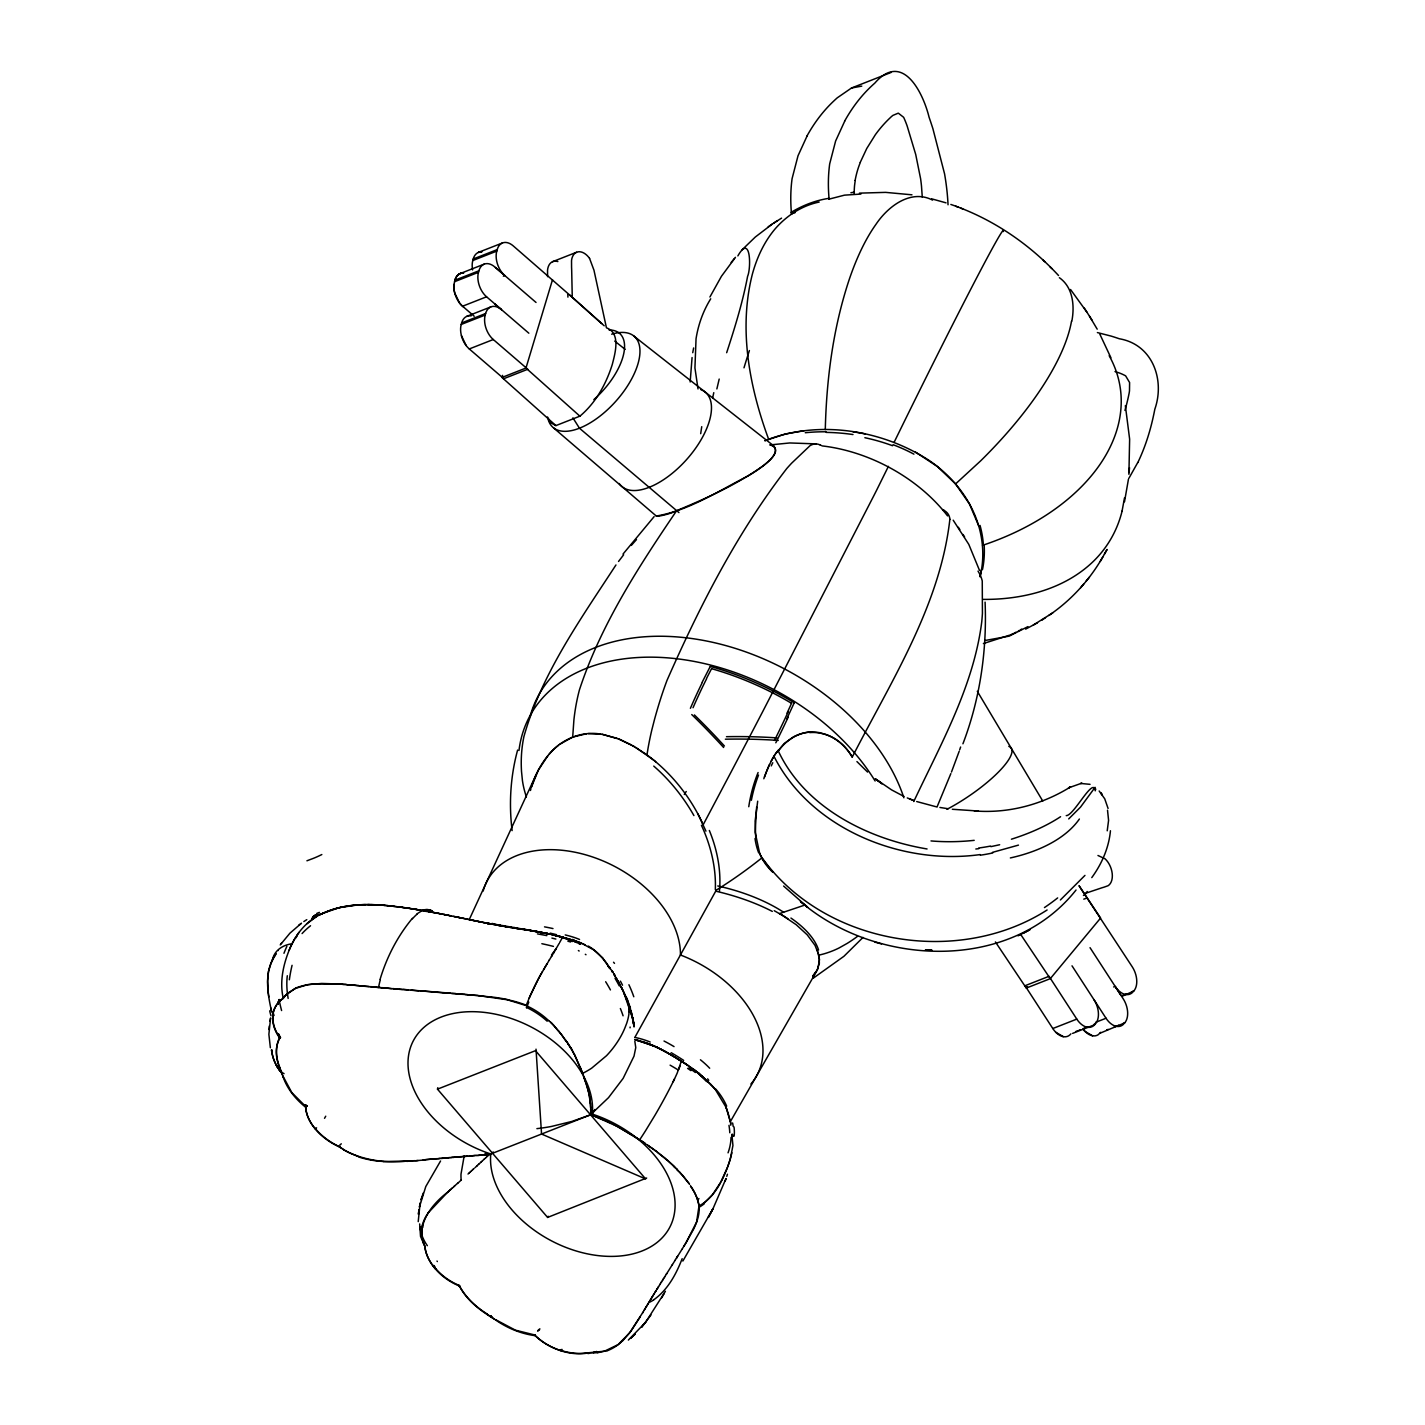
<?xml version="1.0" encoding="UTF-8"?>
<svg xmlns="http://www.w3.org/2000/svg" width="1425" height="1425" viewBox="0 0 1425 1425"><rect width="100%" height="100%" fill="white"/><g stroke="black" fill="none" stroke-linecap="round" stroke-linejoin="round"><path stroke-width="1.5" d="M854.163 194.156L854.198 192.143A82.525 52.012 68.6 0 1 854.555 185.553L855.214 180.476M275.631 954.465C263.892 970.977 267.33 992.37 271.445 1010.824M267.615 980.614L268.488 971.316L271.302 962.498M634.837 1041.265L635.764 1047.624L634 1056.174L623.135 1078.387L608.511 1097.66L590.591 1114.688L590.787 1110.324M559.9 744.206L572.69 737.081L573.919 719.821A213.287 134.413 68.6 0 1 579.476 689.736C600.744 624.969 638.596 566.758 676.661 510.649C706.942 498.073 737.277 484.447 763.978 465.191C768.948 461.094 779.635 452.794 773.579 445.758L633.644 335.89M590.752 1113.174L590.645 1109.131M825.289 429.62C826.5 378.516 833.233 327.144 849.549 278.552A192.767 73.708 -85.2 0 1 875.947 224.366C887.757 206.643 910.7 188.741 932.573 200.106M690.163 381.989L692.069 357.55M269.948 1021.298L270.607 1017.913L268.88 1034.336L270.376 1047.767M590.752 1113.602L590.591 1114.582M1128.903 474.311L1129.633 439.167L1125.358 405.644M731.702 1136.562L731.88 1134.389L732.931 1145.504L730.295 1159.148M731.844 1135.191L731.738 1136.384M582.736 1073.969L582.7 1073.328A53.081 31.101 -20.6 0 0 591.66 1068.162L606.48 1055.729A96.366 56.466 -20.6 0 0 611.343 1050.243L612.483 1048.836A119.789 70.199 -20.6 0 0 625.593 1026.143L626.697 1023.293A106.911 62.664 -20.6 0 0 628.799 1014.849L629.209 1010.788A80.797 47.363 -20.6 0 0 629.227 1008.134L627.338 999.513A51.442 30.157 -20.6 0 0 625.735 996.681L621.621 987.757M419.662 1223.933L420.535 1236.419L424.953 1246.465M421.747 1229.668L422.21 1238.004M268.987 1029.527L269.272 1026.071M1129.063 472.548L1129.526 467.667M1071.849 321.124C1074.753 305.93 1073.096 287.333 1059.381 277.715M981.576 569.288C981.006 573.099 978.886 581.382 980.756 573.598C983.784 559.615 983.339 544.991 980.062 531.098C973.222 502.134 953.806 477.268 929.474 460.667C881.986 429.62 818.217 419.449 764.762 440.752L785.353 433.966L804.003 430.742M1128.44 479.245L1124.503 501.796M674.488 1078.957L673.241 1081.539L674.488 1078.957A108.567 11.899 -56.8 0 0 677.249 1072.954L681.043 1062.035A51.442 5.629 -56.8 0 0 680.99 1061.037L683.216 1062.337M474.24 316.261L462.573 306.215A18.721 11.792 68.6 0 1 459.42 302.812L454.718 292.944A18.293 11.525 68.6 0 1 453.987 284.466L454.931 280.208A18.24 11.489 68.6 0 1 457.211 275.72L459.028 274.152A18.062 11.382 68.6 0 1 462.413 273.048L463.659 273.048A18.276 11.525 68.6 0 0 454.931 280.208L478.907 270.786A18.276 11.525 68.6 0 1 494.849 266.992L536.032 302.456M756.639 806.978L755.161 832.307L759.668 853.45M1122.081 511.023L1124.503 497.859M692.746 352.688L693.637 347.949M757.69 801.188L755.108 821.156L755.767 838.345M1107.225 830.811L1108.579 820.355L1107.528 810.219M419.965 1204.41L418.22 1221.635M420.375 1202.522L419.413 1207.028L425.79 1186.544L440.557 1161.001M731.916 1152.772C726.91 1172.561 716.704 1196.804 698.962 1205.942A56.555 37.994 27.9 0 0 690.43 1186.045M716.864 388.936L719.197 379.05M646.665 1178.012L547.61 1217.431L437.475 1089.163L437.813 1087.702M517.613 750.067C510.488 776.215 508.778 803.736 512.127 830.615M277.75 1004.215L279.086 999.798M277.786 1004.055L279.193 999.459M472.601 269.948A18.276 11.525 68.6 0 1 472.797 260.526L473.617 257.782A18.204 11.471 68.6 0 1 481.899 251.869L478.373 252.403L502.366 242.998M501.564 309.724A18.276 11.525 68.6 0 0 485.622 313.518L485.212 315.032A18.276 11.525 68.6 0 0 493.282 339.524L527.802 369.253L503.809 378.676L469.288 348.947A18.276 11.525 68.6 0 1 461.219 324.455L461.647 322.941A18.276 11.525 68.6 0 1 471.194 315.887M528.835 333.201L486.566 296.792A18.276 11.525 68.6 0 1 478.479 272.3L478.907 270.786M503.346 276.183L504.842 275.595A18.276 11.525 68.6 0 1 496.773 251.103L497.2 249.607A18.276 11.525 68.6 0 1 513.125 245.795L570.926 296.115M380.048 979.474C386.656 957.279 397.557 936.154 412.395 918.341M530.456 790.483L530.973 788.631M278 1003.342L279.068 999.869M422.067 1196.501L421.052 1199.939L423.189 1193.117M502.063 377.18L502.615 375.363M526.057 367.757L552.508 279.71M464.176 1155.924L461.005 1174.111A52.832 38.76 42.6 0 0 461.166 1179.918M531.365 787.259L538.294 770.212L547.93 755.642M730.045 1160.021L727.854 1166.452M726.661 352.705C734.855 327.59 742.692 302.278 747.608 276.29C751.207 268.256 750.904 232.988 737.865 255.912M726.786 1176.355L727.445 1174.236M531.525 786.76C536.459 770.818 545.312 755.678 558.547 745.239M682.842 1261.072L713.052 1208.596L726.055 1178.493M725.165 1181.129L725.895 1178.992M536.014 1049.156L541.553 1134.051L645.632 1178.938L535.497 1050.67L437.475 1089.163M572.725 941.533L560.203 936.546M959.666 749.835L960.628 747.021M763.818 778.762L766.686 771.067M962.926 743.797C980.133 698.731 987.08 650.21 985.085 602.116M680.01 1066.06L679.707 1066.915A82.472 9.031 -56.8 0 1 678.585 1069.765M959.203 751.242L951.472 772.065M312.271 918.377L312.805 917.237M764.423 777.07L764.958 775.538M682.165 1258.685C676.109 1274.324 667.613 1290.106 653.576 1299.903M765.296 774.666L768.752 766.187M727.516 1167.342L721.014 1181.574M482.63 996.182L507.371 999.78A72.924 49.554 27.3 0 1 526.288 1005.248L529.922 996.378M860.255 162.361L866.756 148.503L875.36 134.716A240.611 151.638 68.6 0 1 890.233 117.741L891.177 116.832A61.845 38.974 68.6 0 1 892.958 115.372L898.302 113.145L903.575 117.26A2.886 1.817 68.6 0 1 903.877 117.83L903.931 117.937A67.385 42.483 68.6 0 1 907.119 125.881L915.723 154.488L920.603 178.731A136.942 86.302 68.6 0 1 921.494 186.105L922.278 197.113M950.849 773.632L936.955 807.156M312.128 918.876L314.604 915.509L322.976 913.354M289.15 950.226C295.349 934.141 307.355 919.588 323.6 913.069A100.534 94.994 76.9 0 1 334.964 908.776L341.519 907.137M767.077 770.088L769.5 764.548M529.209 998.052L534.874 985.637M817.808 968.84L819.517 959.613L817.255 949.923M530.278 995.541L539.469 976.837M290.771 946.414C283.682 962.463 279.229 981.077 283.254 998.284A49.127 33.381 27.3 0 0 272.709 1015.829M794.331 702.561L786.903 718.663M492.533 1153.288L493.175 1151.917M791.641 703.113L787.01 713.177M469.662 918.697L536.334 774.185M290.932 946.075L295.135 938.131M769.144 765.35L772.76 758.243M562.038 938.273L562.572 937.205A64.909 6.537 -44.9 0 1 563.338 936.902M547.61 1217.431L548.18 1216.237M709.917 297.006L721.442 276.29L735.442 257.319M1137.756 462.519L1128.921 478.248M702.187 682.201L710.363 666.223M272.228 960.503L272.87 959.274M535.283 984.8L537.599 980.311M706.515 678.46L711.645 668.485M817.522 969.481L812.66 976.268M913.763 801.545C940.945 743.814 973.685 686.031 981.754 621.799A570.855 365.619 -12.1 0 0 982.431 613.32L982.253 580.973A72.372 46.348 -12.1 0 0 978.013 571.158M279.852 1038.095C273.814 1048.836 276.45 1061.963 281.544 1072.491M771.121 761.288L771.798 759.97M538.027 979.492L541.286 973.596M807.084 135.963L798.018 155.77L792.086 178.642A132.703 83.63 68.6 0 0 791.498 213.928M844.687 121.214L835.62 141.022L829.688 163.875A132.703 83.63 68.6 0 0 829.101 199.162M273.226 958.615L276.236 953.539M772.154 759.329L774.666 755.072M716.33 890.055L634.731 1037.632M539.826 976.178L549.391 959.88M561.877 938.541L559.58 942.638M592.301 1114.118A98.004 66.583 27.3 0 0 508.119 1017.468A98.004 66.583 27.3 0 0 408.405 1056.62A98.004 66.583 27.3 0 0 490.788 1153.983A98.004 66.583 27.3 0 0 574.988 1250.616A98.004 66.583 27.3 0 0 674.684 1211.482A98.004 66.583 27.3 0 0 592.301 1114.118L594.884 1109.487M720.427 1182.643L712.464 1194.791L703.879 1203.359M559.081 943.528L555.394 949.941M1048.836 615.475C1070.977 600.424 1089.573 580.153 1102.843 556.89M1104.464 554.076L1107.065 549.48L1100.242 561.486M541.642 972.954L542.373 971.69M628.372 1340.07L645.614 1322.293L665.404 1291.299M484.714 1154.945L489.238 1154.588L590.573 1114.795L592.07 1112.195M730.669 1121.083L817.006 970.496L819.357 963.247L819.09 955.961M772.884 758.029L775.895 753.202A66.69 55.557 84.8 0 1 778.103 750.458M661.699 1297.783L664.317 1293.205M556.356 948.32L553.452 953.2M543.513 969.695L544.101 968.679M544.528 967.967L545.864 965.722M642.568 1312.924L644.438 1309.789M642.942 1312.283L629.601 1332.909L618.112 1344.594L604.485 1351.203L587.902 1352.824L597.396 1352.753M644.314 1310.003L644.937 1308.952M546.309 964.974L547.004 963.817M644.812 1309.165L645.418 1308.132M645.311 1308.364L646.042 1307.135M645.917 1307.313L646.522 1306.315M554.04 952.221L552.009 955.587M646.398 1306.511L647.021 1305.514M646.879 1305.692L647.876 1304.071M640.324 1316.664L630.972 1331.128L622.778 1340.729M647.502 1304.694L648.357 1303.252M686.191 1242.457L696.576 1222.08L698.891 1206.779M697.609 1200.705L698.927 1198.532M648.001 1303.875L649.052 1302.129M648.927 1302.325L650.423 1299.849M685.692 1243.295L693.441 1229.472A154.523 104.987 27.3 0 0 696.718 1221.866L697.163 1220.459A72.924 49.554 27.3 0 0 699.176 1206.601M650.299 1300.063L650.922 1299.012M685.799 1243.081L685.176 1244.132M551.475 956.46L552.259 955.16M549.302 960.04L551.653 956.175M650.815 1299.244L652.062 1297.178M651.314 1298.424L652.436 1296.554M683.911 1246.198L685.3 1243.9M652.312 1296.768L653.434 1294.898M652.828 1295.948L653.95 1294.078M684.784 1244.737L682.379 1248.692M653.826 1294.292L654.948 1292.439M654.841 1292.653L655.464 1291.602M655.358 1291.834L655.963 1290.783M655.607 1291.424L656.978 1289.144M682.237 1248.888L677.213 1256.957M656.872 1289.376L657.495 1288.325M657.388 1288.556L658.012 1287.505M657.887 1287.719L658.51 1286.686M658.403 1286.9L660.06 1284.228M659.935 1284.442L661.592 1281.77M661.218 1282.393L662.607 1280.131M662.5 1280.345L663.124 1279.312M663.017 1279.525L663.64 1278.492M663.533 1278.706L664.673 1276.853M664.549 1277.067L666.722 1273.576M676.697 1257.776L677.587 1256.333M676.447 1258.204L677.071 1257.153M676.554 1257.972L675.005 1260.448M666.366 1274.199L672.422 1264.545M672.297 1264.777L675.147 1260.252M816.293 971.707L812.891 976.036M427.767 1213.334L447.949 1191.852M296.934 935.317L299.054 932.342M312.948 917.005L316.012 915.046L319.147 915.135A53.473 15.782 58.3 0 0 313.144 916.613M775.432 753.914L784.302 743.458L793.226 737.01A55.076 46.687 80.1 0 1 806.675 732.486L809.667 732.165M280.226 944.935L289.916 933.197L301.512 923.168M281.099 943.706L281.74 942.798M615.956 564.959C580.705 619.109 541.625 673.598 523.937 736.493A213.287 156.465 28.5 0 0 521.247 764.138A236.14 173.244 28.5 0 0 521.514 771.459L522.441 780.615A119.183 87.442 28.5 0 0 526.413 796.967M645.614 1322.293L641.535 1327.281L650.993 1314.954M623.01 554.076L654.111 516.634M618.539 561.468L623.651 554.77M1084.959 875.395L1060.378 899.977M1026.445 987.881L1027.478 986.652M1050.439 978.476L1100.599 918.038L1085.44 895.327M731.203 262.432L734.481 258.495M1080.595 587.759L1083.837 583.858M1086.135 581.062L1089.43 577.143M1076.035 890.019C1010.521 972.776 876.037 966.791 800.423 901.526L807.654 907.226L783.608 886.047M686.262 791.552L685.389 792.603A20.342 15.693 39.6 0 0 684.285 794.509M631.328 545.401L636.476 539.576M1070.888 1033.855L1070.62 1034.176A18.276 11.525 68.6 0 1 1052.808 1028.529L1025.038 985.726L1049.032 976.303L1076.801 1019.107A18.276 11.525 68.6 0 0 1094.596 1024.753L1095.469 1023.773A18.276 11.525 68.6 0 0 1093.955 999.638M1122.936 995.933L1133.801 991.016A18.276 11.525 68.6 0 0 1132.287 966.88L1079.313 886.19M1092.548 1035.797L1085.013 1031.397A18.721 11.792 68.6 0 1 1082.947 1028.957A18.293 11.525 68.6 0 0 1098.194 1034.728L1100.706 1032.323M1099.833 1033.303L1124.699 1022.901A18.276 11.525 68.6 0 0 1123.185 998.765L1090.036 947.678M549.035 754.342C561.325 739.361 581.329 730.793 600.655 734.071M863.016 937.418L843.903 956.317L813.212 978.209M742.158 249.731L755.321 237.013L772.261 224.081M487.19 1156.352L489.345 1154.375A84.2 31.635 -40.7 0 1 484.999 1153.484M486.014 1157.581L487.617 1156.085M483.948 1159.362L485.729 1157.83M482.487 1160.716L484.197 1159.237M480.652 1162.408L482.113 1161.054M478.444 1164.421L480.902 1162.283M478.693 1164.314L476.609 1166.113M477.233 1165.668L475.024 1167.681M473.189 1169.373L474.044 1168.464M472.441 1170.032L473.296 1169.141M472.192 1170.157L471.337 1171.047M471.087 1171.154L470.232 1172.045M469.128 1173.06L469.983 1172.169M306.856 923.774L316.493 916.578M468.878 1173.167L468.023 1174.058M447.183 1192.529C431.597 1204.588 415.779 1224.52 424.133 1244.933M447.45 1192.422L448.697 1191.193M461.344 1179.936L457.567 1183.445M448.198 1191.745L449.445 1190.516M448.964 1191.068L450.211 1189.839M449.712 1190.392L450.959 1189.18M457.674 1183.213L453.969 1186.508M450.46 1189.732L452.455 1187.844M451.974 1188.397L454.611 1186.063M978.583 525.558L969.481 503.969L955.552 483.948L980.596 460.916A218.221 81.991 -40.7 0 0 1071.475 321.338M1068.714 818.912L1080.524 807.102L1095.059 787.348L1095.736 789.646M288.295 992.744L285.232 995.701L294.637 988.665L307.64 984.657L321.694 983.446L341.519 984.105M417.044 913.817L422.334 910.468L432.309 911.198A64.677 24.617 -82.7 0 0 424.561 909.934M547.503 416.991L550.495 422.673L555.91 425.594L579.886 416.171C595.775 402.883 606.124 384.002 612.287 364.462C615.155 353.133 621.015 333.147 606.444 327.803L594.724 273.689A120.448 75.917 68.6 0 1 593.993 270.269L589.558 258.388M1066.238 815.617C1073.827 815.937 1093.492 775.93 1095.237 790.839M888.416 466.349L876.66 490.129A570.855 5.842 -62.2 0 1 873.703 495.953L763.177 710.701A213.287 2.191 -62.2 0 1 748.054 739.682A233.558 2.387 -62.2 0 1 743.405 748.553L736.85 761.057A117.278 1.193 -62.2 0 1 731.363 771.495L703.202 824.719L702.258 822.688M288.598 992.619L295.794 988.291M298.68 925.306L300.924 923.614M458.066 274.865L459.028 274.152M1027.959 626.608L1009.185 636.138L984.639 640.573M1047.108 909.987C957.493 967.486 822.296 944.472 760.736 855.891M773.472 223.28L781.559 218.132M1033.285 625.058L1052.879 612.75M1041.604 620.338L1045.558 617.666M768.235 226.789L777.444 220.608M306.785 919.659L303.828 921.565M1020.638 629.707L1021.725 629.066M1083.428 895.452L1084.069 895.078A16.049 10.117 68.6 0 0 1085.797 893.582A16.405 10.349 68.6 0 0 1087.15 891.48M1018.376 630.972L1019.516 630.331M1023.293 933.286L1029.919 929.706L1018.02 935.833M1025.644 629.12L1037.507 622.796M1014.814 632.807L1016.025 632.201M861.769 86.123L851.527 87.994L837.241 97.844A308.263 194.281 68.6 0 0 833.376 101.407A273.547 172.407 68.6 0 0 807.031 135.909M319.877 914.797L322.584 913.532M1013.602 633.395L1011.091 634.553M322.834 913.3L338.936 907.761M323.065 913.211C343.959 903.664 367.65 903.432 390.094 905.908M1009.808 635.105L983.393 643.548M429.174 911.697C415.423 910.771 428.515 907.743 432.345 911.216M616.045 1125.839L590.983 1114.671L571.888 1121.439L551.404 1126.462A217.865 148.04 27.3 0 1 536.904 1128.636M422.708 910.433L424.65 909.809M948.035 204.772A180.405 113.697 68.6 0 0 944.561 173.832L932.894 128.66A362.591 228.517 68.6 0 0 929.082 117.224C922.937 92.251 902.488 51.175 874.843 83.078A308.263 194.281 68.6 0 0 869.09 88.457A273.547 172.407 68.6 0 0 844.633 121.143M553.595 427.91L656.284 516.028C688.649 510.72 718.681 490.877 747.876 476.021C752.881 473.26 788.987 451.387 770.302 444.903M851.527 87.994L891.195 72.408M473.207 259.012L497.2 249.607M472.797 260.526L496.773 251.103M460.079 273.6L484.072 264.177M454.504 281.722L478.479 272.3M552.526 261.701L576.502 252.278M453.987 284.466A18.276 11.525 68.6 0 0 462.573 306.215L486.566 296.792M466.812 316.332L490.788 306.927M461.647 322.941L485.622 313.518M461.219 324.455L485.212 315.032M469.288 348.947L493.282 339.524M1113.638 986.955L1115.134 986.367A18.293 11.525 68.6 0 0 1132.928 991.996M1121.813 995.719L1123.31 995.131M1124.806 994.543L1126.302 993.955M1132.305 991.604L1133.801 991.016M1052.808 1028.529L1076.801 1019.107M1095.54 1022.366L1106.032 1018.252A18.276 11.525 68.6 0 0 1123.826 1023.88M1075.982 1031.415L1077.478 1030.827M1078.974 1030.239L1080.471 1029.652M1083.481 1028.476L1084.977 1027.888M1086.473 1027.3L1087.97 1026.712M1093.972 1024.361L1095.469 1023.773M1072.615 1033.392L1094.596 1024.753M1106.708 1029.954L1108.205 1029.367M1114.207 1027.015L1115.704 1026.428M1117.2 1025.84L1118.696 1025.252M1123.203 1023.488L1124.699 1022.901M676.661 510.649C671.781 513.374 658.403 516.937 656.284 516.028M572.69 737.081L586.566 733.75M803.771 905.427L779.511 913.585L781.114 914.529M306.927 860.789L313.625 858.26A170.501 115.853 27.3 0 0 321.836 854.537M828.994 199.144L844.508 195.154L860.914 194.067M791.392 213.892L795.168 212.628M596.826 1351.595L593.281 1352.557M1018.465 845.114L992.423 852.382M606.925 1350.633L597.788 1352.717M1086.242 898.32L1083.766 899.139M340.183 1146.448L339.186 1146.537A49.109 33.185 27.3 0 1 315.655 1128.974M999.655 844.74L990.874 846.646M339.756 907.565L358.209 904.857M819.197 202.047C802.186 205.521 786.956 215.46 775.556 228.392A183.896 115.906 68.6 0 0 752.436 273.903C738.328 328.801 749.372 386.923 768.609 439.167M343.888 906.692L350.514 905.623M1082.003 783.233L1080.631 783.447L1090.054 784.338M980.186 854.572C901.74 865.545 810.914 829.065 774.06 756.479M1081.272 783.358L1068.501 787.865L1070.727 786.796C1041.924 804.733 1008.294 813.657 974.308 810.914L978.423 811.039L952.345 809.275M975.822 849.015L978.868 848.641M351.352 905.516L357.158 904.946M425.612 1159.665L432.986 1158.988M424.882 1159.932L414.354 1160.841M434.073 1159.113L440.218 1158.347M423.154 1159.879L436.602 1158.668M437.689 1158.792L442.623 1158.133M442.801 1158.115L444.03 1158.008M441.305 1158.472L442.516 1158.365M447.094 1157.759L442.676 1158.347A53.616 25.383 88.7 0 0 443.549 1157.866M444.529 1158.187L449.534 1157.545M447.593 1157.919L452.598 1157.278M418.077 1160.538L415.601 1160.752M450.656 1157.652L455.056 1157.082M453.097 1157.456L457.514 1156.868M455.555 1157.242L460.578 1156.619M458.013 1157.047L463.642 1156.37M461.077 1156.797L467.329 1156.085M464.14 1156.548L475.327 1155.443M414.479 1160.627L411.861 1161.037M469.074 1156.156L476.573 1155.354M476.449 1155.568L483.004 1154.856M477.678 1155.479L489.345 1154.375M413.232 1160.716L406.82 1161.393M410.721 1160.912L383.325 1161.571M859.418 193.141L885.637 192.375L911.964 194.815M357.996 904.875L365.423 904.59M405.68 1161.232C384.518 1163.548 359.795 1159.469 342.748 1149.173M588.311 733.59L602.419 734.338L618.824 739.023M359.403 904.786L369.538 904.608M983.339 599.408C1022.473 599.658 1063.834 589.522 1092.832 561.877A192.767 141.253 31.7 0 0 1122.098 511.041M367.81 904.59L377.607 904.893M589.344 1352.913L588.222 1352.859M370.607 904.626L373.403 904.697M374.454 904.733L376.075 904.804M587.955 1353.055L587.617 1353.038A49.127 33.381 27.3 0 1 560.096 1350.544M377.269 904.875L383.183 905.267M379.068 904.964L385.017 905.427M342.837 984.194L316.386 983.873A74.866 50.872 27.3 0 0 295.616 988.077M342.071 984.372L345.509 984.39M487.403 923.293L492.89 924.077M343.389 984.461L346.827 984.497M442.409 992.762L411.113 990.054M443.068 992.815L455.679 993.581M346.061 984.675L352.118 984.942M420.268 990.785L450.407 993.172M418.843 990.909L395.438 988.772M451.6 993.492L459.616 993.902M347.379 984.764L353.436 985.049M403.275 989.431L408.494 989.841M456.214 993.866L464.888 994.347M399.249 989.324L402.509 989.591M460.827 994.24L467.525 994.561M397.931 989.217L392.819 988.558M465.441 994.614L478.105 995.505M394.672 988.95L386.282 988.006M468.077 994.846L482.077 995.897M391.412 988.665L382.363 987.65M352.67 985.209L354.772 985.174M385.516 988.166L378.444 987.311M816.204 443.887L789.771 442.961L769.928 444.938L773.579 445.758M384.501 905.374L386.317 905.534M353.988 985.334L356.09 985.281M382.256 987.881L374.383 986.955M378.142 987.507L370.518 986.599M355.306 985.459L358.726 985.53M356.642 985.566L369.235 986.492M373.635 987.115L359.278 985.815M386.638 905.57L394.226 906.353M478.658 995.79L494.065 997.286A154.523 104.987 27.3 0 1 505.465 999.121L507.496 999.548M387.44 905.641L401.12 907.226M492.32 924.006L487.813 923.596L492.48 924.023M390.682 905.979L392.285 906.14M393.086 906.247L399.517 907.012M535.159 1335.065L515.369 1330.148L495.526 1319.621M1097.962 855.481L1105.123 858.848A16.387 10.331 68.6 0 1 1112.212 873.561A16.387 10.331 68.6 0 1 1108.08 885.727L1103.876 887.223A114.98 72.461 68.6 0 0 1101.721 887.864L1084.336 893.689L1079.01 885.673M399.695 907.03L408.298 908.242M400.478 907.137L402.705 907.44M927.069 848.962C867.629 839.022 804.413 807.387 778.014 750.387M402.117 907.351L404.308 907.672M403.702 907.582L405.234 907.796M405.11 907.778L407.497 908.117M948.142 808.741L939.912 807.458M495.152 924.38L500.139 925.163M408.102 908.206L409.438 908.402M852.88 431.704L865.331 433.895M407.835 908.152L410.685 908.58M409.171 908.348L417.418 909.631M410.525 908.562L412.27 908.829M528.034 930.133L516.402 928.388M411.861 908.758L414.248 909.132M412.662 908.883L413.856 909.079M496.381 924.576L497.503 924.736M521.265 929.136L525.967 929.848M522.654 929.349L506.694 926.82M524.204 929.581L532.327 930.828M518.344 928.69L520.98 929.082M527.179 930.026L552.455 934.64M415.441 909.31L417.81 909.702M515.44 928.227L517.613 928.566M413.179 908.972L416.225 909.435M515.921 928.298L513.499 927.924M416.421 909.471L426.574 911.234M532.22 930.81L533.253 930.988L532.38 930.757M498.394 924.878L503.755 925.787M514.247 928.049L505.447 926.606M533.003 930.917L539.149 932.003M498.554 924.914L499.926 925.128M534.233 931.113L538.116 931.772M418.79 909.863L421.782 910.379M508.654 927.123L509.616 927.283M507.638 926.962L502.918 926.179M513.855 927.533L523.064 929.118M536.708 931.523L540.396 932.164M504.183 926.393L506.712 926.802M503.096 925.662L511.023 927.052M515.797 927.871L511.343 927.105M521.247 928.797L526.11 929.652M525.807 929.599L526.733 929.759M524.471 929.367L528.39 930.044M503.791 926.303L501.315 925.858M602.223 734.32L617.114 738.364M527.66 929.919L540.128 932.182M527.767 929.937L531.133 930.525M497.984 925.27L501.671 925.947M428.587 911.59L431.134 912.036M530.492 930.418L532.54 930.774M499.926 925.609L500.887 925.787M427.785 911.43L439.149 913.532M430.564 911.947L432.416 912.267M498.322 925.324L500.407 925.733M820.07 732.753L818.128 732.45A54.702 46.402 79 0 0 812.09 732.076M431.543 912.125L434.482 912.659M432.523 912.303L433.503 912.481M532.825 930.846L535.337 931.291L534.304 931.113M496.06 924.914L499.16 925.502M496.862 925.074L481.543 922.117M497.895 925.27L486.584 923.115M434.251 912.606L436.406 913.015M534.535 931.148L547.093 933.535M436.05 912.944L437.386 913.193M491.233 924.023L492.195 924.202M539.594 932.092L544.671 932.983M436.941 913.122L438.241 913.372M437.885 913.283L439.541 913.603M541.108 932.378L543.032 932.734L540.752 932.306M439.31 913.55L440.842 913.852M488.365 923.471L489.309 923.649M439.808 913.657L442.124 914.102M441.216 913.924L444.707 914.618M441.91 914.066L445.989 914.868M486.62 923.133L483.609 922.545M484.464 922.705L485.533 922.919M544.207 932.983L546.772 933.482M444.226 914.529L448.572 915.384M447.699 915.206L446.791 915.028L450.532 915.776M634.677 1039.68L640.573 1041.087M482.647 922.349L484.072 922.616M448.822 915.438L451.493 915.972M545.009 933.143L548.536 933.856L546.131 933.25M449.766 915.634L455.483 916.774M480.296 921.85L482.416 922.313M453.56 916.382L460.15 917.736M461.326 917.967L481.436 922.1M454.967 916.667L465.797 918.876M458.494 917.397L462.983 918.306M479.833 921.779L480.777 921.975M478.889 921.583L480.474 921.904M477.945 921.405L479.53 921.708M466.723 919.072L476.734 921.138M476.075 921.013L478.586 921.53M469.538 919.659L474.204 920.621M546.488 933.339L550.317 934.212M547.093 933.464L548.304 933.731M507.371 999.78L526.146 1005.587A56.323 38.261 27.3 0 1 548.607 1020.603M1097.393 332.577L1110.966 336.051A362.591 228.517 68.6 0 1 1119.302 338.758C1152.558 344.405 1165.116 379.762 1154.838 409.171A308.263 194.281 68.6 0 1 1153.502 415.673A273.547 172.407 68.6 0 1 1137.809 462.591M935.869 806.692L916.702 801.545M635.372 1039.822L654.057 1045.986M551.279 934.39L554.058 935.049M635.746 1039.894L648.393 1043.67M553.203 934.853L561.895 937.027M553.987 935.032L554.984 935.245M551.938 934.533L553.096 934.818M1063.317 1036.67L1055.783 1032.27M638.133 1040.446L655.874 1046.823M555.928 935.513L562.875 937.294M931.665 198.841L946.022 202.849M558.386 936.136L552.081 934.604L568.201 938.968M558.066 936.047L560.72 936.724M569.59 939.467L557.567 935.922L570.962 939.485M874.932 942.139L881.487 943.92M560.916 936.742L562.661 937.24M563.267 937.401L564.834 937.882M641.998 1041.497L645.739 1042.69M573.099 940.126L575.272 940.838M1115.009 371.551L1119.195 372.923A67.385 42.483 68.6 0 1 1125.109 375.577A3.438 2.173 68.6 0 1 1125.643 375.879L1129.597 382.523L1129.491 390.86A61.845 38.974 68.6 0 1 1129.01 393.817L1128.671 395.42A240.611 151.638 68.6 0 1 1124.948 410.418M565.226 938.006L567.756 938.826M574.061 940.447L576.199 941.141M575.558 940.928L581.721 943.279M359.367 1157.011L348.893 1152.611M567.186 938.63L573.937 941.177M950.849 204.452C992.032 218.524 1029.082 243.622 1058.543 275.524M568.717 939.146L569.679 939.503M646.38 1042.922L655.91 1046.823M590.698 1114.564L600.37 1118.572M577.392 941.569L580.848 942.905M569.234 939.324L570.249 939.698M907.28 797.929L913.104 800.262M909.56 798.908L914.102 800.654M955.694 206.18L958.152 207.142M960.557 208.05L962.783 208.923M649.087 1043.919L650.441 1044.454L649.355 1044.026M618.29 738.809L631.115 744.794M619.679 739.361L634.553 746.736M942.62 509.58L944.312 510.417M651.118 1044.739L653.149 1045.594M600.121 1118.233L602.811 1119.605M581.115 943.029L593.673 949.852L602.722 958.081M573.616 941.034L577.107 942.584M651.581 1044.917L657.905 1047.785M603.256 1119.551L610.363 1122.722M583.181 943.902L584.998 944.757M655.375 1046.591L662.803 1050.261M820.194 444.867L821.103 445.348M656.088 1046.912L659.045 1048.337M656.551 1047.126L667.149 1052.63M656.836 1047.268L657.744 1047.696M612.322 1123.666L631.168 1134.621M903.984 796.45L891.605 789.895L875.235 778.727L882.039 783.821L876.981 780.009M659.258 1048.444L663.231 1050.492M660.488 1049.049L661.378 1049.513M348.466 1152.398L343.817 1149.832M284.056 1073.648L282.649 1072.9A24.546 14.393 -20.6 0 1 280.458 1071.262L278.926 1069.498M578.657 943.35L580.509 944.294L579.583 943.813M662.287 1049.976L670.854 1054.767M616.793 1125.964L640.199 1140.338M774.238 910.7L783.768 916.115M665.19 1051.561L663.89 1050.848L666.722 1052.38M666.419 1052.22L669.714 1054.09M667.791 1053.004L672.6 1055.8M632.415 745.507L645.863 754.092M667.595 1052.879L668.503 1053.396M915.473 452.063L937.258 466.438L955.552 483.948M670.195 1054.375L674.916 1057.19M671.068 1054.874L672.244 1055.587M781.648 914.832L796.254 924.754L807.262 934.871L815.011 945.345L818.93 955.16L823.614 953.948A119.183 87.442 28.5 0 0 839.165 947.91L847.109 943.439A236.14 173.244 28.5 0 0 853.183 939.467A212.2 155.681 28.5 0 0 857.618 936.278M671.923 1055.391L673.972 1056.62M672.867 1055.961L680.99 1061.037M343.781 1149.512L342.285 1148.888M674.346 1056.833L677.748 1058.918M635.782 747.466L654.057 760.416M677.267 1058.615L687.473 1065.063M676.911 1058.401L686.69 1064.564M631.275 1134.389L645.115 1143.349M784.302 916.435L787.9 918.751M342.41 1148.675L339.382 1147M682.753 1062.035L685.461 1063.763M486.691 1313.868L496.648 1320.672A63.217 42.946 27.3 0 0 535.105 1335.653M341.501 1148.105L339.025 1146.751A49.127 33.381 27.3 0 1 315.442 1129.223M685.193 1063.584L698.713 1073.239L706.818 1081.361L693.708 1069.391M686.797 1064.617L688.079 1065.472M640.912 1140.534L644.527 1142.939M688.186 1065.544L694.438 1069.926M644.403 1143.171L646.202 1144.382M647.502 1144.97L650.334 1147.25M646.914 1144.578L647.983 1145.611M648.696 1145.789L651.51 1148.069M494.172 1318.998C480.474 1310.662 466.83 1300.651 459.473 1285.938A40.434 16.067 -51.1 0 1 458.494 1285.207A38.831 15.123 -53.8 0 0 459.491 1285.867M651.047 1147.428L653.238 1149.298M652.205 1148.247L655.553 1150.972M653.933 1149.494L665.119 1158.169A104.167 75.81 25.6 0 1 666.597 1159.647L673.562 1165.882M656.23 1151.168L657.37 1152.006M694.598 1070.033L697.716 1072.437M657.816 1152.665L667.149 1160.235M650.815 757.797L646.968 754.894L647.876 749.265A119.183 42.661 -83.5 0 1 651.866 729.778L654.574 719.215A236.14 84.52 -83.5 0 1 656.925 710.879A213.287 76.344 -83.5 0 1 667.043 680.295C699.657 606.195 737.17 532.701 786.814 468.487A570.855 204.345 -83.5 0 1 791.587 463.232L810.113 445.597A72.372 25.899 -83.5 0 1 820.177 445.01M281.901 1073.648L280.298 1071.083A35.857 21.019 -20.6 0 1 279.389 1070.068L276.414 1065.401A168.399 98.699 -20.6 0 1 273.03 1057.35L271.605 1051.116A41.913 24.563 -20.6 0 1 271.552 1049.762A56.555 33.149 -20.6 0 0 271.765 1051.133L271.89 1052.416A90.666 53.135 -20.6 0 0 273.262 1058.08L273.689 1059.363A139.935 82.027 -20.6 0 0 276.45 1065.455A130.601 76.54 -20.6 0 0 277.554 1067.414L278.819 1069.356M305.912 1106.708L291.804 1092.583L282.773 1075.715M651.35 758.225C670.872 773.632 687.01 793.226 698.571 815.225M614.727 341.092L625.147 349.374M697.68 1072.419L711.146 1084.603M698.428 1073.025L699.533 1073.951M654.609 760.843L655.678 761.752M698.713 1073.239L703.79 1077.763M678.941 512.59L579.476 428.23L572.903 417.846M462.573 306.215L463.481 306.981M504.308 275.132L495.437 267.49M494.689 303.81L501.03 309.261M715.332 1089.341L704.075 1078.013L705.464 1079.669M569.359 294.726L604.2 325.791M579.886 416.171L525.967 368.042L501.974 377.465L555.91 425.594M667.274 1160.021L673.811 1166.131M601.635 323.511L572.262 297.308L571.692 270.572A114.98 72.461 68.6 0 0 571.567 267.259L571.532 260.811A16.049 10.117 68.6 0 1 572.066 257.925A16.405 10.349 68.6 0 1 589.558 258.388M772.118 871.477L772.831 872.118A59.013 52.654 -61.8 0 1 761.787 857.957L759.774 853.7M867.576 772.065L856.924 761.573M548.696 1020.549L551.279 1023.043M673.455 1166.077L674.862 1167.146M771.442 870.835L761.769 857.975A192.001 72.141 -40.7 0 1 716.33 890.091M673.722 1166.327L677.213 1169.462M1049.976 266.742L1051.899 268.63M1043.225 260.187L1044.81 261.755M674.488 1167.093L677.463 1169.729M550.834 1022.259L552.668 1024.468M676.839 1169.426L681.72 1174.574M551.671 1023.114L558.279 1030.774M677.089 1169.676L678.906 1171.546M711.217 1084.799L712.749 1086.42M679.529 1171.849L689.166 1183.658M553.06 1024.539L560.844 1033.962M1099.156 791L1104.731 798.802L1108.08 808.456M713.123 1086.83L714.602 1088.504M607.887 966.079L609.953 968.394L602.08 957.457M682.094 1174.628L689.593 1184.282M609.098 967.504L610.345 968.857M704.413 1078.422L707.174 1081.824M714.727 1088.522L725.824 1106.94M602.739 958.206L603.986 959.737M558.636 1030.827L565.6 1040.428M279.104 1069.712L279.389 1070.068A37.014 21.696 -20.6 0 0 280.298 1071.083M1070.531 289.489L1086.865 312.093M604.307 960.129L606.106 962.481M560.951 1033.731L565.796 1040.695M1101.293 793.547L1102.362 794.972L1101.703 794.081M953.2 520.196L968.804 544.403L979.527 570.463M606.391 962.872L609.882 968.109M611.592 970.71L612.786 972.367L611.895 971.031M466.153 345.545L461.433 335.677M565.903 1040.499L566.954 1042.37M565.707 1040.232L566.758 1042.085M612.038 971.298L612.875 972.509M567.061 1042.174L567.987 1043.545M567.239 1042.459L568.539 1044.365M1020.621 934.355L1050.261 978.672L1026.285 988.077L995.416 941.925M567.88 1043.741L569.608 1045.986M568.433 1044.561L570.641 1047.642M614.246 974.575C611.877 970.87 617.417 979.545 614.353 974.718M1072.01 965.829L1106.032 1018.252M1115.561 987.026L1120.798 995.095M962.997 534.464L964.582 536.922M1089.502 316.243L1097.197 329.157M958.348 527.268L959.809 529.548M1084.318 308.121L1092.245 320.536M569.501 1046.199L572.12 1050.563M615.244 976.143L613.641 973.631L623.046 990.785L621.852 988.255M977.301 691.285L1042.762 801.046M616.063 977.497L617.096 979.242M571.621 1049.263L573.313 1052.701M617.755 980.4L618.468 981.665M572.547 1050.866L573.598 1053.253M618.094 981.006L619.982 984.55M852.346 757.298L852.239 757.103A51.46 43.73 80.2 0 0 820.052 733.002M573.723 1053.022L574.168 1054.34M697.84 813.853L701.955 822.011M574.008 1053.556L580.153 1067.467M698.927 815.902L705.945 831.167M1099.744 333.949L1110.93 357.782M434.037 1265.97L434.518 1266.896A75.436 46.437 -27.3 0 0 435.961 1268.909A44.905 30.37 27.2 0 0 459.616 1285.617M574.578 1054.66L580.616 1068.572M620.89 986.332L621.728 987.988M433.734 1265.347L433.895 1265.685M760.629 855.659L759.276 852.453M623.544 991.889L633.127 1019.837M623.455 991.675L624.257 993.457M281.669 1072.277L279.727 1067.681M623.99 992.869L626.288 998.23M624.417 993.848L628.229 1003.129M625.468 996.307L625.878 997.268M625.789 997.019L631.382 1012.516L634.072 1026.98L633.448 1021.654L633.858 1024.628M424.846 1246.198L424.899 1246.341A49.109 33.505 27.1 0 0 435.587 1269.087M725.699 1106.584L726.251 1108.009M580.278 1067.254L580.83 1069.124M626.519 998.783L627.214 1000.528M580.723 1068.358L581.062 1069.676M424.614 1245.664L424.846 1246.697A49.127 33.381 27.3 0 0 435.658 1269.23A44.905 30.513 27.3 0 0 459.456 1286.027A25.116 9.316 -61.4 0 1 458.814 1285.421M725.913 1107.1L726.679 1109.077M580.937 1068.91L581.934 1071.885M581.168 1069.462L582.362 1072.989M278.748 1035.369L279.14 1036.331A25.116 19.79 -21.4 0 0 279.995 1037.845A44.905 30.388 27.5 0 1 273.012 1015.669M582.041 1071.671L582.576 1073.542M726.322 1108.151L730.936 1123.951M582.469 1072.776L583.003 1074.183M628.193 1003.022L628.55 1003.966M278.552 1034.871L278.196 1033.873M726.732 1109.22L727.961 1112.693M424.009 1244.595L422.299 1238.467M628.763 1004.589L629.44 1006.46M628.87 1004.857L633.341 1021.048M283.076 1077.068L282.382 1074.575M583.413 1075.822L583.965 1076.837M583.555 1076.231L584.25 1077.656M583.84 1077.051L585.657 1082.377M491.073 1315.97A121.072 13.27 -56.8 0 0 491.091 1316.237L491.483 1317.021A35.857 3.937 -56.8 0 1 491.287 1316.86L491.073 1315.952M584.125 1077.87L585.515 1081.967M491.162 1316.593L491.287 1316.86A37.014 4.061 -56.8 0 0 491.483 1317.021A24.546 2.69 -56.8 0 0 492.159 1316.896M629.654 1007.083L630.064 1008.312M305.039 1105.141L305.431 1106.085A25.116 8.497 -20.2 0 0 305.645 1106.815A44.905 30.513 27.3 0 0 315.548 1129.188A44.905 30.691 27 0 1 305.734 1106.673M728.086 1113.067L730.74 1122.918M630.26 1008.918L631.043 1011.376M585.942 1082.697L586.53 1085.102M586.12 1083.232L586.69 1085.636M282.007 1073.435L282.275 1074.788M586.815 1085.423L587.652 1088.914M586.975 1085.957L588.098 1090.535M631.222 1011.982L631.56 1013.193M587.919 1089.217L588.382 1091.639M271.819 1012.195L271.302 1010.254M631.72 1013.798L633.199 1020.264M588.347 1090.855L588.65 1092.743M588.632 1091.96L588.774 1093.278M271.178 1009.755L270.732 1007.813M588.881 1093.064L590.306 1103.039M589.006 1093.598L589.736 1097.375M632.647 1017.539L633.983 1025.893L633.234 1020.425M698.018 388.936L694.937 367.935L696.041 338.829A192.767 141.253 31.7 0 1 710.719 298.787M589.986 1098.996L590.288 1102.772M268.808 996.983L268.506 994.561M271.89 1052.416L271.748 1051.133A56.216 32.953 -20.6 0 1 271.694 1049.833M268.417 993.884L268.238 992.174M268.149 991.319L267.597 981.326M590.377 1102.576L590.716 1108.08M590.413 1102.843L590.484 1105.515M949.852 519.413C940.108 605.536 891.053 681.417 852.239 757.103A52.28 44.353 78.9 0 0 809.721 732.61M590.52 1106.067L590.752 1109.202M547.574 276.682L547.538 270.216A16.387 10.331 68.6 0 1 557.852 261.559M567.916 297.13L567.845 294.601M791.053 212.378A158.959 112.664 -75.6 0 1 829.029 198.324M894.098 442.338A211.702 4.524 -63.8 0 1 1003.325 231.562M893.065 444.707A136.426 102.636 16.5 0 1 913.924 454.148M864.868 437.707A138.457 95.671 16.5 0 1 892.567 445.722M826.233 432.398A137.317 84.307 14.7 0 1 852.987 434.536M805.267 432.737A134.948 78.179 13.2 0 1 826.108 431.793M850.885 192.767A167.883 112.718 -68.1 0 1 854.412 192.161M855.125 180.405A109.903 69.273 68.6 0 1 860.326 162.45M316.653 913.496A48.557 26.665 -69.2 0 1 319.449 912.374M312.289 918.359A41.218 12.166 58.3 0 1 313.215 916.72M272.763 1015.597A49.109 33.416 27 0 1 283.343 998.284M281.598 1010.557A127.359 69.362 57.6 0 1 279.264 1000.724M274.045 1015.508A75.436 59.298 34.2 0 1 272.959 1012.142M302.082 933.571A106.822 68.258 4.3 0 1 310.525 925.751M295.492 938.327A141.182 98.361 22.6 0 1 297.415 935.584M272.157 961.768A44.602 28.411 29.5 0 1 292.072 943.724M283.967 953.289A122.906 62.237 79.2 0 1 286.888 946.36M289.346 979.777A97.666 42.518 84.9 0 1 292.072 965.313M288.153 998.408A59.476 37.78 70.9 0 1 287.298 975.733M378.533 987.525A53.616 22.818 -87.3 0 1 380.297 979.794M412.431 918.787A105.094 39.437 -82.6 0 1 417.062 914.155M526.502 1007.903A44.175 3.776 -69.7 0 1 528.8 1002.096M551.493 954.982A89.205 3.171 -55.7 0 1 555.714 949.299M565.226 934.925A27.787 5.896 11.5 0 1 579.548 939.467M551.902 938.095A74.314 16.744 17.1 0 1 555.875 939.057M540.556 932.734A180.832 105.307 27.1 0 1 544.207 933.428M628.906 984.746A102.208 65.657 48.8 0 1 633.804 996.77M625.931 996.396A96.17 44.834 53.6 0 1 630.491 1008.383M605.661 981.736A106.75 67.723 49.2 0 1 610.434 989.93M572.529 939.431A49.964 16.387 8.4 0 1 573.776 939.823M526.359 1007.332A56.555 36.462 27.2 0 1 547.2 1021.226M570.784 1047.607A104.167 74.688 22.9 0 1 571.763 1049.227M629.369 1008.775A84.093 49.287 -20.6 0 1 629.28 1012.088M589.647 1097.357A104.167 73.227 22.3 0 1 589.897 1098.996M613.534 962.231A100.427 86.961 22.8 0 1 614.496 963.371M585.319 954.305A87.673 76.558 25.3 0 1 585.978 954.732M579.245 943.706A81.51 79.479 10.3 0 1 580.028 944.098M570.356 939.449A85.144 82.632 10.5 0 1 572.832 940.411M550.175 933.143A35.144 4.346 15.5 0 1 556.569 934.693M567.88 941.212A49.928 13.929 9.8 0 1 570.623 941.996M588.311 946.058A68.952 59.565 -57.3 0 1 601.973 957.564M316.582 1127.834A75.436 7.57 -47.4 0 1 315.798 1128.137M341.287 1143.812A59.476 9.102 -64.4 0 1 339.756 1145.077M324.526 1118.322A78.713 6.787 -53.5 0 1 325.737 1116.202M307.319 1105.996A40.434 13.876 -20.9 0 1 305.484 1104.856A38.831 13.217 -19.5 0 0 307.177 1106.103M277.786 1067.824A121.072 70.965 -20.6 0 1 276.45 1065.455M278.035 1004.073A142.393 97.595 0.3 0 1 278.249 1003.378M280.387 1037.667A38.849 30.174 -10 0 1 278.356 1033.873M279.923 1067.681A63.181 42.803 28 0 1 279.567 1037.649M270.982 1015.776A78.713 63.769 29.9 0 1 269.699 1010.842M280.583 1037.596A40.434 31.207 -6.1 0 1 278.552 1033.909M709.329 830.454A119.255 86.408 54.8 0 1 719.411 891.391M701.421 825.253A118.418 81.724 57.5 0 1 715.314 889.61M717.755 885.958A118.418 56.234 10.5 0 1 783.625 912.249M715.92 891.213A119.255 50.498 11.6 0 1 772.314 911.412M495.383 924.291A79.052 2.975 11.8 0 1 492.07 923.4M537.457 933.892A78.749 3.135 10.9 0 1 546.862 935.619M578.853 942.94A81.029 79.426 8 0 1 580.688 943.902M620.409 981.148A108.086 76.701 45.9 0 1 622.511 985.227M615.012 978.28A107.196 75.65 46.1 0 1 619.269 985.922M620.374 1008.526A99.109 57.552 46.7 0 1 623.081 1015.811M611.663 334.198A61.008 29.462 -48 0 1 622.725 392.837A61.008 29.462 -48 0 1 548.144 419.306M609.081 329.977A54.025 25.864 -47.7 0 1 623.669 353.97A54.025 25.864 -47.7 0 1 593.851 399.623M690.751 1186.152A56.323 38.261 27.3 0 1 699.141 1206.832M622.636 1340.622A74.866 50.872 27.3 0 1 607.103 1350.847M560.114 1350.437A44.905 30.513 27.3 0 1 534.963 1335.35A44.905 30.727 27.4 0 0 560.203 1350.383A78.713 35.803 -85.3 0 0 562.163 1350.668M421.479 1229.579A74.866 50.872 27.3 0 1 427.928 1213.423M383.289 1161.428A74.866 50.872 27.3 0 1 359.349 1157.207M305.538 1107.154A63.217 42.946 27.3 0 1 283.201 1077.086M279.763 1038.13A44.905 30.513 27.3 0 1 272.852 1015.883M587.652 1352.699A49.109 33.238 27 0 1 560.221 1350.205M562.127 1349.439A75.436 33.612 -78.5 0 1 560.292 1349.778M589.113 1353.429A59.476 37.638 79.7 0 1 587.83 1353.518M596.576 1351.506A59.476 37.638 79.7 0 1 593.691 1352.557M653.612 1299.956A52.832 39.116 37.5 0 1 648.909 1302.521M728.977 1125.376A27.787 11.543 75 0 1 729.778 1132.75M734.017 1126.926A27.467 15.711 69.4 0 1 734.124 1136.135M731.007 1137.453A89.205 55.611 -23.5 0 1 728.05 1152.843M704.395 1203.662A43.427 30.032 2.4 0 1 699.533 1206.993M700.441 1059.79A106.75 70.466 7.4 0 1 709.686 1068.233M671.193 1052.701A96.17 29.337 26.4 0 1 683.662 1060.396M670.106 1065.152A102.208 31.083 24.7 0 1 678.068 1069.89M673.188 1081.593A119.789 13.11 -56.8 0 1 660.79 1105.105L659.864 1106.744A95.137 10.42 -56.8 0 1 655.037 1115.152L645.489 1130.844A53.081 5.807 -56.8 0 1 639.718 1139.733M732.397 1134.211A64.909 41.289 -27.3 0 1 733.145 1136.402M730.526 1123.915A49.964 32.543 66.8 0 1 730.758 1125.233M610.434 1122.562A104.167 76.38 27.2 0 1 612.394 1123.523M707.602 1078.832A100.427 73.886 10.5 0 1 708.742 1080.328M715.688 1089.021A68.952 66.85 -29.9 0 1 726.679 1106.138M732.61 1122.971A49.928 34.895 64.9 0 1 733.198 1126.498M437.333 1261.57A127.359 73.192 4.1 0 1 437.012 1261.054M422.655 1227.584A97.666 67.385 34.4 0 1 422.53 1224.912M427.34 1245.682A59.476 43.516 9.2 0 1 420.09 1226.836M435.729 1269.034A78.713 48.468 -31.7 0 1 434.34 1265.881M486.798 1313.743A63.181 42.572 27.6 0 1 459.26 1285.742M539.558 1329.739A38.849 6.056 -52 0 1 537.652 1331.235M539.843 1328.795A40.434 6.395 -53.3 0 1 538.027 1330.344M980.044 525.433A136.426 109.832 18.5 0 1 983.41 545.134M1109.167 355.698A211.702 138.724 -9.2 0 1 982.538 545.348M984.176 545.276A138.457 108.87 24.4 0 1 982.484 569.555M790.946 918.056A126.985 55.433 10.8 0 1 818.573 950.048M748.766 806.728A94.477 59.173 -77.2 0 1 758.082 772.528M944.205 510.524A72.372 27.2 -40.7 0 1 949.958 519.341M821.904 445.882A136.141 92.5 27.3 0 1 947.572 515.903M653.754 766.098A126.985 82.917 55.9 0 1 693.922 815.581M1110.449 830.757A154.826 109.85 -7.9 0 1 1091.782 877.604M1057.653 897.91A199.304 154.078 -6.3 0 1 1044.454 907.565M758.652 852.773A66.298 59.084 -62 0 1 755.018 838.541M751.349 800.298A93.587 54.934 -77.3 0 1 758.527 775.058M771.263 765.902A89.08 67.189 -86.8 0 1 772.777 762.731M992.762 852.952A105.575 54.934 -4.9 0 1 980.382 855.196M1060.574 816.703A145.101 65.265 -6.7 0 1 1011.412 839.2M778.495 750.85A57.819 48.575 83.3 0 1 812.072 731.755M664.014 1041.034A99.109 63.787 21.7 0 1 674.043 1046.609M687.598 1068.376A108.086 53.829 18 0 1 690.893 1070.638M688.916 1067.877A107.196 57.303 16.2 0 1 695.382 1072.508M554.859 935.441A23.37 1.425 14.8 0 1 558.368 936.332M541.856 943.706A144.922 71.018 23.5 0 1 553.434 946.396M483.164 891.035A105.735 71.838 27.3 0 1 590.823 856.389A105.735 71.838 27.3 0 1 680.455 954.999A105.735 71.838 27.3 0 1 750.886 1084.033M630.117 1027.033A83.238 61.346 -37.2 0 1 630.064 1027.835M607.673 965.633A69.54 68.008 -36.7 0 1 613.284 972.652M578.372 950.546A89.383 76.629 26.3 0 1 579.173 951.009M570.659 939.752A80.869 79.39 7.3 0 1 579.975 943.902M544.51 926.856A92.946 33.131 14.1 0 1 552.989 928.566M700.779 389.577A62.985 30.495 -48.1 0 1 687.758 458.244A62.985 30.495 -48.1 0 1 619.198 483.502M535.301 1335.457A25.116 4.043 -52.5 0 1 535.141 1335.082M530.1 716.49A203.918 138.546 27.3 0 1 711.182 641.98A203.918 138.546 27.3 0 1 903.877 797.786M518.985 750.494A202.154 137.352 27.3 0 1 669.269 657.994A202.154 137.352 27.3 0 1 875.128 781.007M710.363 666.455A203.187 122.051 26.4 0 1 794.17 702.757M690.395 708.314A215.994 56.377 -73.6 0 1 702.222 682.646M691.748 714.566A203.864 47.417 50 0 1 723.633 747.484M725.378 739.201A204.078 65.425 -2.7 0 1 778.246 740.43M788.132 717.274A216.6 29.034 -59.9 0 1 775.806 742.781M711.645 668.699A203.08 120.858 26.3 0 1 791.498 703.291M693.031 707.726A221.071 55.628 -73.3 0 1 706.533 678.888M694.385 714.923A204.951 49.234 50.2 0 1 724.434 746.023M726.483 736.689A205.218 68.151 -2.8 0 1 776.946 737.901M788.257 711.681A221.801 27.52 -60.3 0 1 774.47 740.448M1079.384 819.019A136.426 76.54 3.8 0 1 1010.361 857.939M990.553 846.076A104.916 51.157 -4.9 0 1 978.69 848.017M974.201 840.34A121.606 64.232 -4.5 0 1 931.006 840.928M635.14 1037.471A83.238 83.131 13.6 0 1 650.174 1042.031M700.868 1075.447A69.54 58.906 -39.1 0 1 707.138 1081.415M1008.811 746.362A62.985 16.174 -33.9 0 1 998.676 771.833A62.985 16.174 -33.9 0 1 946.948 809.311M743.993 367.828A169.023 38.154 -70.5 0 1 749.408 350.532M712.678 397.824A145.243 26.327 -73.2 0 1 713.783 392.677M700.69 433.681A129.782 15.978 -74.6 0 1 701.741 426.681M418.736 1211.588L418.433 1214.278L418.95 1209.7L418.736 1211.588M713.052 1208.596L708.368 1217.342L713.052 1208.596M283.326 998.106L285.321 995.701L283.326 998.106M278.285 950.528L278.32 950.493M632.486 1336.508L630.473 1338.342L635.265 1333.996L632.486 1336.508M931.79 950.243L925.359 950.012L931.879 950.261M488.615 923.649L487.582 923.578L491.803 923.952L488.615 923.649M555.625 935.406L553.613 934.942L555.501 935.406M575.842 941.996L574.898 941.587L576.787 942.442L575.842 941.996M1101.436 793.725L1100.884 793.012L1101.436 793.725"/></g></svg>
